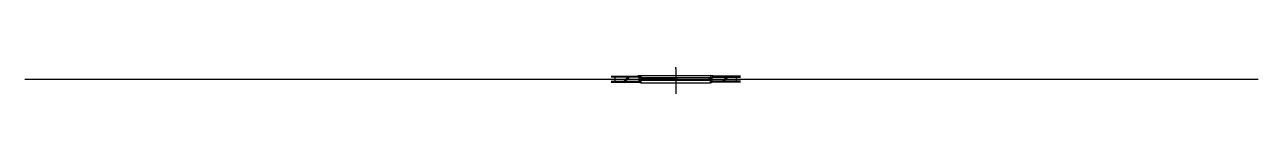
# Model space of a CAD drawing. Units: millimetres at full size, sheet at 1:100. Extents: x -15551 to 15061, y -3855 to -3195.
import ezdxf

# ---------------------------------------------------------------- set-up
doc = ezdxf.new("R2010")
doc.units = ezdxf.units.MM
doc.header["$LTSCALE"] = 100
for name, color, linetype in [('0-0', 7, 'Continuous'), ('0-1', 2, 'Continuous'), ('0-2', 7, 'Continuous'), ('0-4', 6, 'Continuous'), ('0-9', 2, 'Continuous'), ('0-C', 5, 'Continuous')]:
    doc.layers.add(name, color=color, linetype=linetype)

msp = doc.modelspace()

# ---------------------------------------------------------------- linework, layer by layer
at = {"layer": '0-0'}
msp.add_line((-15551, -3489.8), (15061.2, -3489.8), dxfattribs=at)
at = {"layer": '0-1'}
for p, q in [((-309.9, -3439.8), (-999.9, -3439.8)), ((1520.1, -3439.8), (2210.1, -3439.8))]:
    msp.add_line(p, q, dxfattribs=at)
for points in [[(-999.9, -3539.8), (-309.9, -3539.8), (-299.9, -3529.8), (-299.9, -3449.8), (-309.9, -3439.8)], [(2210.1, -3539.8), (1520.1, -3539.8), (1510.1, -3529.8), (1510.1, -3449.8), (1520.1, -3439.8)]]:
    msp.add_lwpolyline(points, dxfattribs=at)
at = {"layer": '0-2'}
for p, q in [((-999.9, -3569.8), (-284.9, -3569.8)), ((2210.1, -3569.8), (1495.1, -3569.8))]:
    msp.add_line(p, q, dxfattribs=at)
for points in [[(-999.9, -3419.8), (-259.9, -3419.8), (-259.9, -3444.8)], [(2210.1, -3419.8), (1470.1, -3419.8), (1470.1, -3444.8)]]:
    msp.add_lwpolyline(points, dxfattribs=at)
at = {"layer": '0-4', "color": 7}
for p, q in [((605.1, -3224.8), (605.1, -3194.8)), ((-209.9, -3471.8), (580.1, -3471.8)), ((630.1, -3496.8), (1420.1, -3496.8)), ((605.1, -3824.8), (605.1, -3854.8))]:
    msp.add_line(p, q, dxfattribs=at)
at = {"layer": '0-4', "color": 5}
for p, q in [((605.1, -3224.8), (605.1, -3824.8)), ((-259.9, -3584.8), (1470.1, -3584.8)), ((-244.9, -3449.8), (1455.1, -3449.8)), ((-244.9, -3519.8), (1455.1, -3519.8)), ((1535.1, -3419.8), (1535.1, -3399.8))]:
    msp.add_line(p, q, dxfattribs=at)
at = {"layer": '0-4'}
for p, q in [((-269.9, -3519.8), (-244.9, -3519.8)), ((-259.9, -3449.8), (-259.9, -3519.8)), ((580.1, -3459.8), (630.1, -3459.8)), ((580.1, -3459.8), (580.1, -3509.8)), ((580.1, -3484.8), (630.1, -3484.8)), ((580.1, -3509.8), (630.1, -3509.8)), ((630.1, -3459.8), (630.1, -3509.8)), ((1455.1, -3519.8), (1480.1, -3519.8)), ((1470.1, -3449.8), (1470.1, -3519.8))]:
    msp.add_line(p, q, dxfattribs=at)
at = {"layer": '0-4', "color": 5}
msp.add_lwpolyline([(-324.9, -3419.8), (-324.9, -3399.8), (1535.1, -3399.8)], dxfattribs=at)
at = {"layer": '0-4'}
for points in [[(-284.9, -3459.8), (-284.9, -3449.8), (-244.9, -3449.8)], [(-259.9, -3459.8), (-209.9, -3459.8), (-209.9, -3484.8), (-259.9, -3484.8)], [(1470.1, -3484.8), (1420.1, -3484.8), (1420.1, -3509.8), (1470.1, -3509.8)], [(1455.1, -3449.8), (1495.1, -3449.8), (1495.1, -3459.8)]]:
    msp.add_lwpolyline(points, dxfattribs=at)
at = {"layer": '0-4', "color": 3}
for points in [[(-284.9, -3519.8), (-259.9, -3519.8), (-259.9, -3584.8), (-284.9, -3584.8)], [(1470.1, -3519.8), (1495.1, -3519.8), (1495.1, -3584.8), (1470.1, -3584.8)]]:
    msp.add_lwpolyline(points, close=True, dxfattribs=at)
at = {"layer": '0-9'}
for p, q in [((-899.9, -3539.8), (-899.9, -3439.8)), ((2110.1, -3539.8), (2110.1, -3439.8))]:
    msp.add_line(p, q, dxfattribs=at)
at = {"layer": '0-C'}
for p, q in [((-679.9, -3539.8), (-579.9, -3439.8)), ((-644.9, -3539.8), (-544.9, -3439.8)), ((1760.1, -3539.8), (1860.1, -3439.8)), ((1795.1, -3539.8), (1895.1, -3439.8))]:
    msp.add_line(p, q, dxfattribs=at)

doc.saveas('drawing.dxf')
